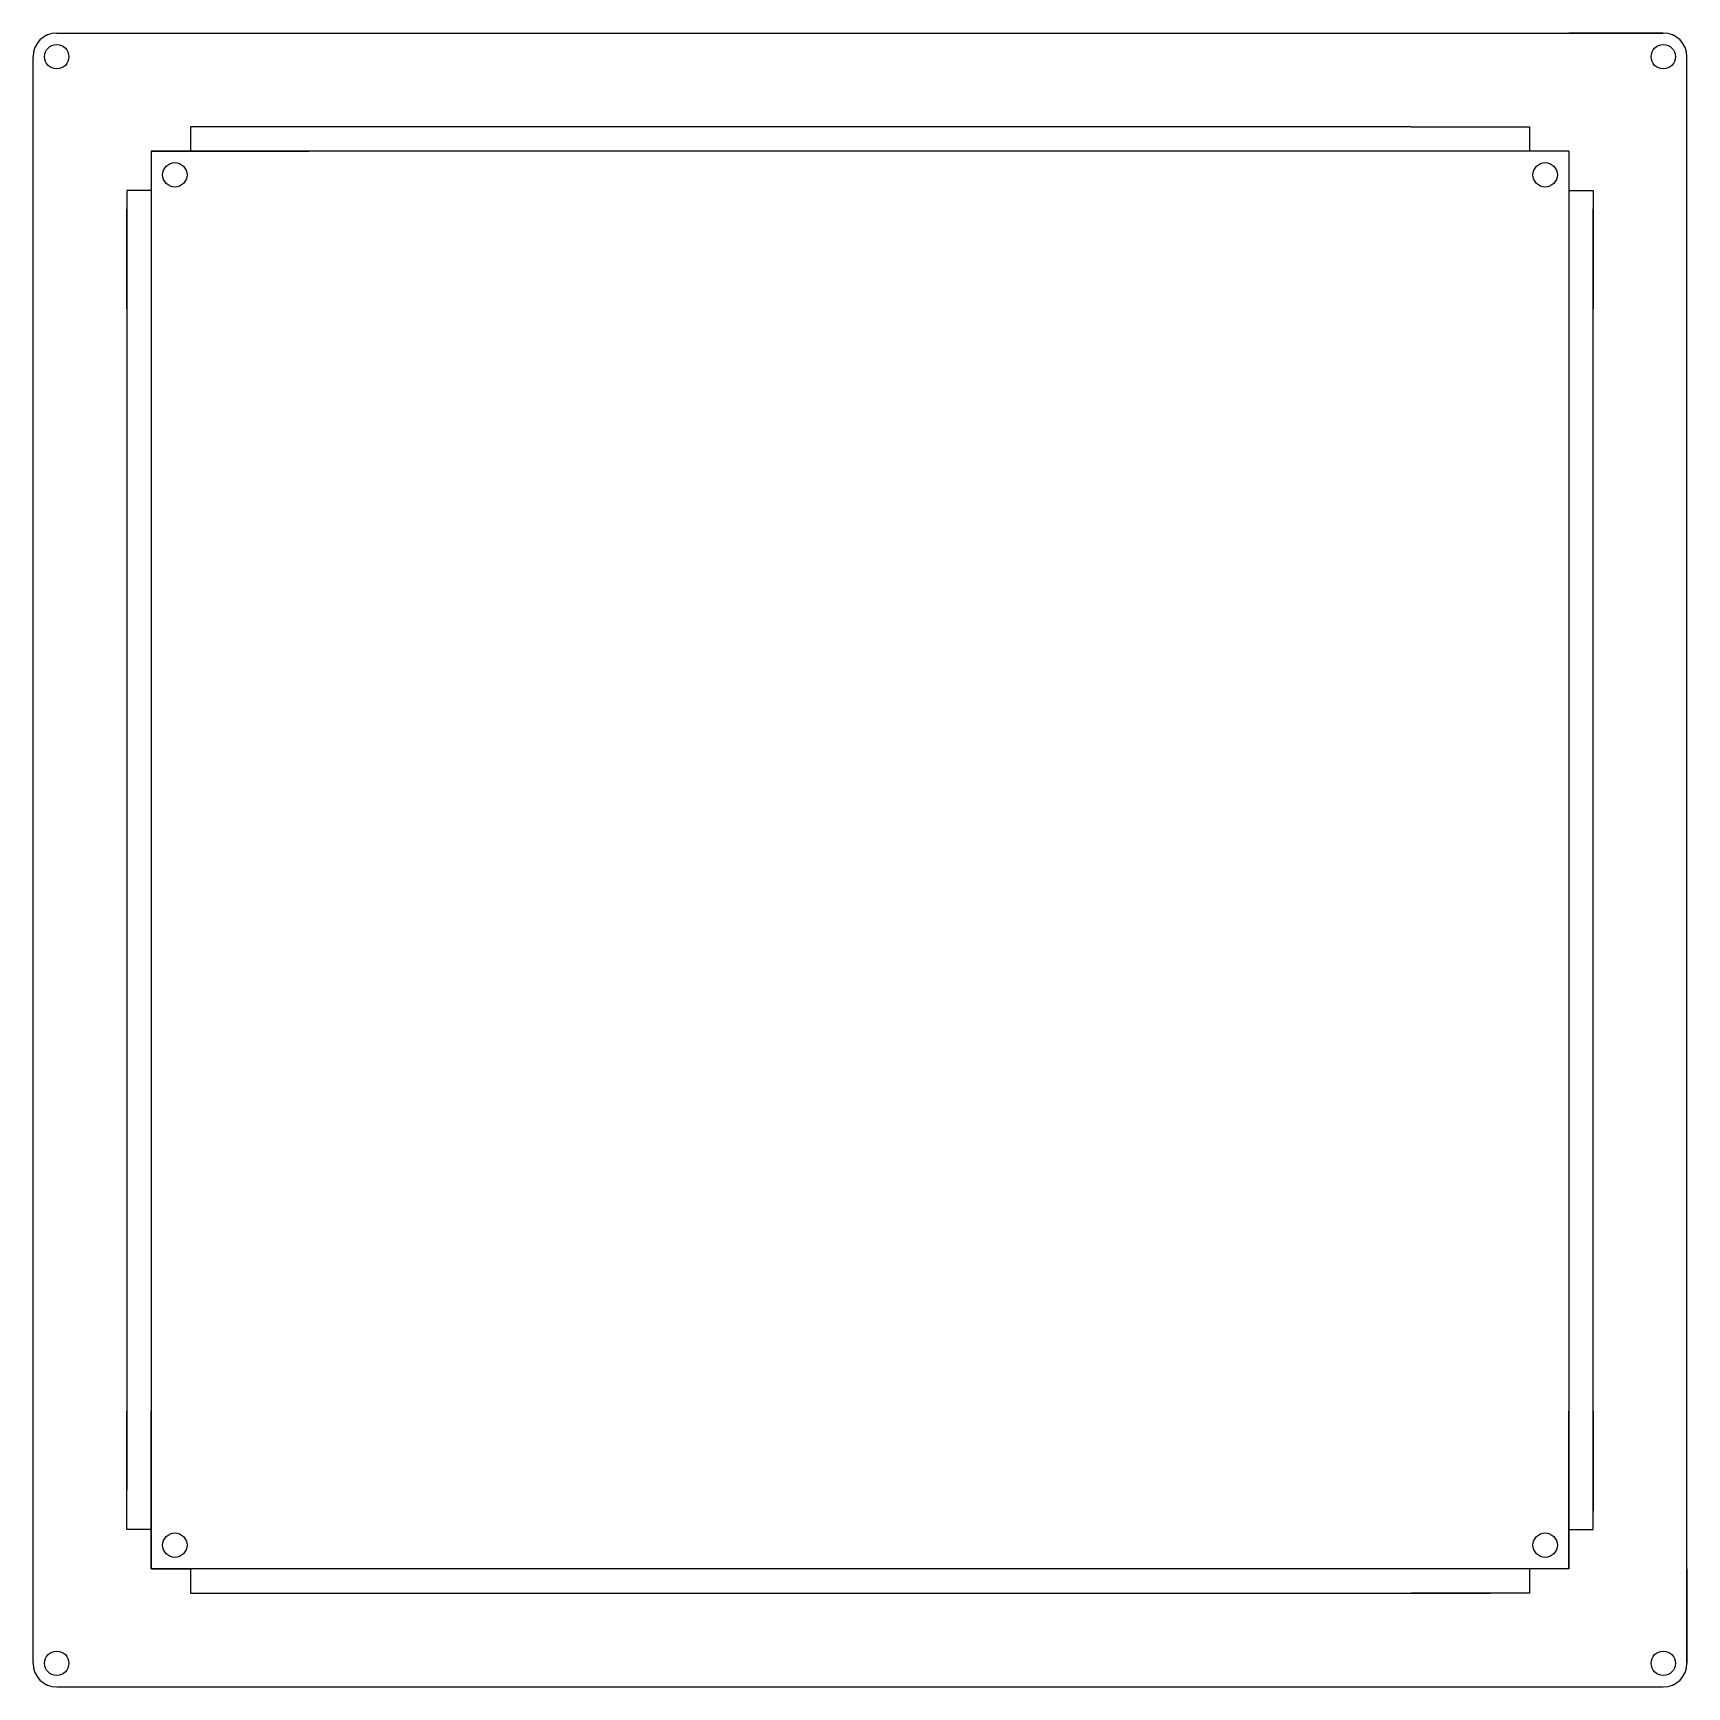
# Model space of a CAD drawing. Header units: millimetres. Extents: x 0 to 210, y 0 to 210.
import ezdxf

# ---------------------------------------------------------------- set-up
doc = ezdxf.new("R2010")
doc.units = ezdxf.units.MM
doc.linetypes.add('CENTERX2', pattern=[20.32, 12.7, -2.54, 2.54, -2.54])

msp = doc.modelspace()

# ---------------------------------------------------------------- linework, layer by layer
at = {"color": 7, "linetype": 'Continuous'}
for p, q in [((3, 210), (207, 210)), ((3, 210), (15, 210)), ((207, 210), (195, 210)), ((0, 3), (0, 207)), ((0, 195), (0, 207)), ((210, 3), (210, 207)), ((35, 198.1), (20, 198.1)), ((20, 198.1), (20, 195)), ((175, 198.1), (35, 198.1)), ((175, 198.1), (190, 198.1)), ((190, 198.1), (190, 195)), ((195, 195), (15, 195)), ((15, 195), (15, 15)), ((15, 195), (35, 195)), ((15, 195), (18, 195)), ((15, 195), (15, 175)), ((15, 195), (15, 190)), ((195, 195), (175, 195)), ((195, 195), (192, 195)), ((195, 195), (195, 15)), ((195, 195), (195, 175)), ((195, 195), (195, 190)), ((15, 190), (11.9, 190)), ((11.9, 190), (11.9, 175)), ((195, 190), (198.1, 190)), ((198.1, 190), (198.1, 175)), ((11.9, 175), (11.9, 35)), ((198.1, 35), (198.1, 175)), ((11.9, 20), (11.9, 35)), ((15, 15), (15, 35)), ((195, 15), (195, 35)), ((198.1, 20), (198.1, 35)), ((15, 20), (11.9, 20)), ((15, 15), (15, 20)), ((195, 15), (195, 20)), ((195, 20), (198.1, 20)), ((0, 3), (0, 15)), ((195, 15), (15, 15)), ((15, 15), (18, 15)), ((15, 15), (20, 15)), ((20, 15), (20, 11.9)), ((195, 15), (175, 15)), ((195, 15), (190, 15)), ((190, 15), (190, 11.9)), ((195, 15), (192, 15)), ((210, 15), (210, 3)), ((20, 11.9), (35, 11.9)), ((35, 11.9), (175, 11.9)), ((190, 11.9), (175, 11.9)), ((3, 0), (207, 0)), ((195, 0), (207, 0))]:
    msp.add_line(p, q, dxfattribs=at)
at = {"color": 7, "linetype": 'CENTERX2'}
for p, q in [((35, 198.1), (20, 198.1)), ((175, 198.1), (190, 198.1)), ((11.9, 175), (11.9, 190)), ((198.1, 175), (198.1, 190)), ((11.9, 35), (11.9, 25)), ((198.1, 35), (198.1, 20)), ((25, 11.9), (35, 11.9)), ((175, 11.9), (185, 11.9))]:
    msp.add_line(p, q, dxfattribs=at)
at = {"color": 7, "linetype": 'Continuous'}
for centre in [(3, 207), (207, 207), (18, 192), (192, 192), (18, 18), (192, 18), (3, 3), (207, 3)]:
    msp.add_circle(centre, 1.55, dxfattribs=at)
for centre, start, end in [((3, 207), 90, 180), ((207, 207), 0, 90), ((3, 3), 180, 270), ((207, 3), 270, 0)]:
    msp.add_arc(centre, 3, start, end, dxfattribs=at)

doc.saveas('drawing.dxf')
